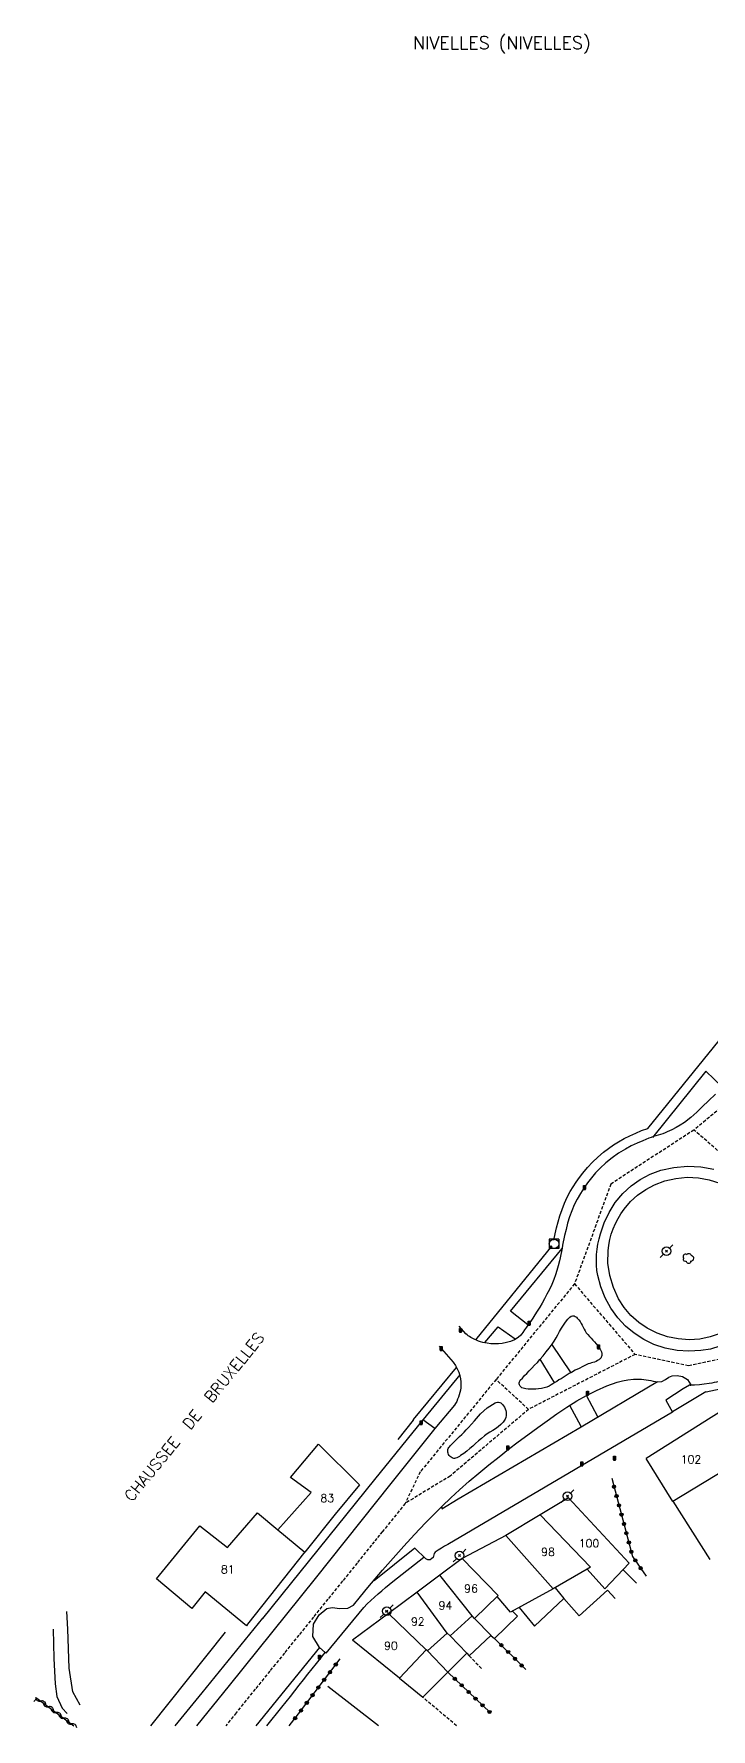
# Model space of a CAD drawing. Header units: millimetres. Extents: x 146998 to 148000, y 143999 to 145000.
# Drawn here: x 147399.7 to 147505.5, y 143999.5 to 144264.3 of the extents above; entities that cross this region are included whole.
import ezdxf
from ezdxf.enums import TextEntityAlignment as Align

# ---------------------------------------------------------------- set-up
doc = ezdxf.new("R2010")
doc.units = ezdxf.units.MM
doc.linetypes.add('DASHED', pattern=[0.75, 0.5, -0.25])
doc.layers.get('0').update_dxf_attribs({"linetype": 'CONTINUOUS'})
for name, color, linetype in [('W0001', 6, 'DASHED'), ('W0006', 2, 'CONTINUOUS'), ('W0008', 7, 'CONTINUOUS'), ('W0014', 7, 'CONTINUOUS'), ('W0017', 7, 'CONTINUOUS'), ('W0101', 7, 'CONTINUOUS'), ('W0104', 1, 'CONTINUOUS'), ('W0112', 1, 'DASHED'), ('W0300', 7, 'CONTINUOUS'), ('W0310', 3, 'CONTINUOUS'), ('W0323', 7, 'CONTINUOUS'), ('W0401', 7, 'CONTINUOUS'), ('W0420', 7, 'CONTINUOUS'), ('W0473', 7, 'CONTINUOUS'), ('W0980', 7, 'CONTINUOUS'), ('W0989', 7, 'CONTINUOUS'), ('W0991', 7, 'CONTINUOUS'), ('W1102', 7, 'CONTINUOUS')]:
    doc.layers.add(name, color=color, linetype=linetype)
doc.styles.get("Standard").update_dxf_attribs({"font": 'romans.shx', "width": 0.85})

# ---------------------------------------------------------------- blocks, each defined once
blk = doc.blocks.new('T401')
for p, q in [((-0.3, 0.3), (0, 0.3)), ((-0.3, -0.25), (-0.3, 0.3)), ((-0.3, 0.15), (0, 0.15)), ((-0.3, 0), (0, 0)), ((0, 0.3), (0, -0.25)), ((-0.3, -0.15), (0, -0.15)), ((-0.3, -0.25), (-0.3, -0.3)), ((-0.3, -0.3), (0, -0.3)), ((0, -0.3), (0, -0.25))]:
    blk.add_line(p, q)
blk = doc.blocks.new('T420')
for p, q in [((0.75, 0.75), (-0.75, 0.75)), ((-0.75, 0.75), (-0.75, -0.75)), ((0.75, 0.75), (0.75, -0.75)), ((0.75, -0.75), (-0.75, -0.75))]:
    blk.add_line(p, q)
blk.add_ellipse((0, 0), major_axis=(-0.53, 0.53), ratio=1, start_param=3.926991, end_param=10.210176)
blk = doc.blocks.new('T300')
for p, q in [((-0.8, 0.51), (-0.86, 0.34)), ((-0.86, 0.34), (-0.86, 0.17)), ((-0.86, 0.17), (-0.74, 0.06)), ((-0.69, 0.63), (-0.8, 0.51)), ((-0.8, -0.06), (-0.74, 0.06)), ((-0.74, 0.06), (-0.69, 0.11)), ((-0.57, 0.69), (-0.69, 0.63)), ((-0.46, 0.69), (-0.57, 0.69)), ((-0.29, 0.63), (-0.46, 0.69)), ((-0.29, 0.63), (-0.17, 0.74)), ((-0.23, 0.57), (-0.29, 0.63)), ((-0.17, 0.74), (-0.06, 0.8)), ((-0.06, 0.8), (0.06, 0.8)), ((0.06, 0.8), (0.23, 0.74)), ((0.23, 0.74), (0.34, 0.63)), ((0.34, 0.63), (0.4, 0.51)), ((0.46, 0.46), (0.34, 0.46)), ((0.4, 0.51), (0.4, 0.46)), ((0.57, 0.4), (0.46, 0.46)), ((0.57, 0.4), (0.69, 0.29)), ((0.69, 0.29), (0.74, 0.17)), ((0.74, 0.06), (0.69, -0.17)), ((0.74, 0.17), (0.74, 0.06)), ((-0.8, -0.17), (-0.8, -0.06)), ((-0.8, -0.23), (-0.8, -0.17)), ((-0.74, -0.34), (-0.8, -0.23)), ((-0.69, -0.4), (-0.74, -0.34)), ((-0.51, -0.46), (-0.69, -0.4)), ((-0.4, -0.46), (-0.51, -0.46)), ((-0.4, -0.46), (-0.34, -0.46)), ((-0.34, -0.46), (-0.34, -0.4)), ((-0.34, -0.51), (-0.34, -0.46)), ((-0.29, -0.63), (-0.34, -0.51)), ((-0.17, -0.74), (-0.29, -0.63)), ((-0.06, -0.8), (-0.17, -0.74)), ((0.06, -0.8), (-0.06, -0.8)), ((0.17, -0.74), (0.06, -0.8)), ((0.23, -0.69), (0.17, -0.74)), ((0.29, -0.46), (0.23, -0.46)), ((0.29, -0.63), (0.23, -0.69)), ((0.46, -0.4), (0.29, -0.46)), ((0.34, -0.51), (0.29, -0.63)), ((0.34, -0.51), (0.34, -0.46)), ((0.57, -0.34), (0.46, -0.4)), ((0.63, -0.29), (0.57, -0.34)), ((0.69, -0.17), (0.63, -0.29))]:
    blk.add_line(p, q)
blk = doc.blocks.new('T473')
for p, q in [((-0.166667, 0.166667), (0.166667, -0.166667)), ((-0.166667, -0.166667), (0.166667, 0.166667)), ((0.500001, 0.500001), (1.000002, 1.000002)), ((-1.000002, -1.000002), (-0.500001, -0.500001))]:
    blk.add_line(p, q)
blk.add_ellipse((0, 0), major_axis=(0.471405, 0.471405), ratio=1, start_param=5.4977871438, end_param=11.780972451)
blk = doc.blocks.new('t323o')
at = {"color": 0, "linetype": 'Continuous'}
for radius in [0.25, 0.15]:
    blk.add_circle((0, 0), radius, dxfattribs=at)
blk = doc.blocks.new('t310o')
at = {"color": 0, "linetype": 'Continuous'}
for centre, start, end in [((-0.5, 0.38), 216.8699, 323.1304), ((0.5, -0.37), 36.8699, 143.1303)]:
    blk.add_arc(centre, 0.625, start, end, dxfattribs=at)

msp = doc.modelspace()

# ---------------------------------------------------------------- linework, layer by layer
at = {"layer": 'W0001'}
for points in [[(147519.12, 144106.5), (147502.81, 144093.06)], [(147502.81, 144093.06), (147489.82, 144084.62), (147484.16, 144069.03)], [(147517.91, 144080.13), (147502.81, 144093.06)], [(147484.16, 144069.03), (147471.89, 144054.09)], [(147484.16, 144069.03), (147493.62, 144058.01)], [(147512, 144058.36), (147501.97, 144056.23), (147493.62, 144058.01)], [(147493.62, 144058.01), (147476.96, 144049.42)], [(147471.89, 144054.09), (147460.05, 144039.67), (147457.67, 144034.72)], [(147476.96, 144049.42), (147471.89, 144054.09)], [(147476.96, 144049.42), (147464.73, 144039.01), (147457.67, 144034.72)], [(147457.67, 144034.72), (147454.1, 144030.29), (147453.69, 144029.78), (147453.27, 144029.26), (147452.86, 144028.75), (147452.44, 144028.23), (147450.17, 144025.42), (147447.9, 144022.61), (147445.62, 144019.79), (147443.35, 144016.98), (147441.07, 144014.17), (147438.8, 144011.36), (147436.53, 144008.54), (147434.26, 144005.73), (147431.26, 144002.01), (147429.63, 144000)]]:
    msp.add_lwpolyline(points, dxfattribs=at)
at = {"layer": 'W0006'}
for points in [[(147462.31, 144046.41), (147455.44, 144037.83), (147443.61, 144023.02), (147430.15, 144006.29), (147425.09, 144000)], [(147444.29, 144012.2), (147434.33, 144000)]]:
    msp.add_lwpolyline(points, dxfattribs=at)
at = {"layer": 'W0008'}
for points in [[(147506.18, 144098.65), (147505.07, 144097.61), (147504.17, 144096.75), (147503.26, 144095.87), (147502.33, 144095.02), (147501.34, 144094.24), (147500.69, 144093.82), (147500.03, 144093.44), (147499.34, 144093.09), (147498.64, 144092.77), (147498.3, 144092.62), (147497.94, 144092.49), (147497.58, 144092.37), (147497.22, 144092.25), (147496.86, 144092.14), (147496.5, 144092.03), (147496.14, 144091.9), (147495.79, 144091.77), (147494.85, 144091.39), (147493.92, 144091), (147493, 144090.58), (147492.11, 144090.09), (147491.05, 144089.43), (147490.04, 144088.71), (147489.07, 144087.93), (147488.15, 144087.09), (147487.45, 144086.37), (147486.79, 144085.6), (147486.18, 144084.8), (147485.61, 144083.97), (147485.07, 144083.12), (147484.57, 144082.25), (147484.11, 144081.35), (147483.71, 144080.43), (147483.36, 144079.48), (147483.08, 144078.52), (147482.83, 144077.54), (147482.59, 144076.57), (147482.48, 144076.08), (147482.38, 144075.58), (147482.29, 144075.08), (147482.21, 144074.58), (147482.12, 144074.08), (147482.03, 144073.59), (147481.93, 144073.09), (147481.81, 144072.6), (147481.62, 144071.87), (147481.41, 144071.14), (147481.18, 144070.42), (147480.92, 144069.71), (147480.59, 144068.93), (147480.23, 144068.17), (147479.84, 144067.41), (147479.45, 144066.67), (147479.09, 144066.03), (147478.72, 144065.4), (147478.33, 144064.78), (147477.94, 144064.17), (147477.63, 144063.68), (147477.31, 144063.2), (147476.98, 144062.73), (147476.64, 144062.26), (147476.35, 144061.84), (147476.06, 144061.41), (147475.74, 144061), (147475.35, 144060.65), (147474.77, 144060.3), (147474.15, 144060.04), (147473.51, 144059.86), (147472.86, 144059.72), (147472.26, 144059.65), (147471.67, 144059.64), (147471.08, 144059.68), (147470.49, 144059.75), (147470.15, 144059.81), (147469.82, 144059.89), (147469.48, 144059.99), (147469.16, 144060.1), (147468.85, 144060.22), (147468.55, 144060.36), (147468.25, 144060.51), (147467.96, 144060.67), (147467.76, 144060.79), (147467.55, 144060.92), (147467.35, 144061.07), (147467.17, 144061.24), (147466.14, 144062.44)], [(147506.86, 144059.28), (147505.39, 144058.85), (147503.88, 144058.6), (147502.02, 144058.52), (147500.17, 144058.64), (147498.34, 144058.99), (147496.57, 144059.57), (147494.97, 144060.34), (147493.48, 144061.3), (147492.12, 144062.44), (147490.91, 144063.73), (147489.83, 144065.22), (147488.93, 144066.83), (147488.25, 144068.54), (147487.79, 144070.33), (147487.66, 144071.14), (147487.59, 144071.97), (147487.57, 144072.79), (147487.61, 144073.62), (147487.69, 144074.44), (147487.82, 144075.25), (147487.99, 144076.06), (147488.2, 144076.85), (147488.8, 144078.55), (147489.57, 144080.19), (147490.53, 144081.73), (147491.7, 144083.12), (147493, 144084.32), (147494.43, 144085.34), (147496, 144086.16), (147497.65, 144086.78), (147499.7, 144087.23), (147501.79, 144087.42), (147503.88, 144087.33), (147505.95, 144086.95)], [(147475.64, 144053.96), (147476, 144054.32), (147476.35, 144054.69), (147476.7, 144055.05), (147477.05, 144055.42), (147477.48, 144055.86), (147477.91, 144056.31), (147478.34, 144056.76), (147478.75, 144057.22), (147479.24, 144057.8), (147479.73, 144058.39), (147480.19, 144058.99), (147480.64, 144059.61), (147480.96, 144060.09), (147481.26, 144060.58), (147481.54, 144061.09), (147481.81, 144061.59), (147482.1, 144062.09), (147482.41, 144062.59), (147482.75, 144063.06), (147483.13, 144063.5), (147483.27, 144063.66), (147483.43, 144063.82), (147483.63, 144063.96), (147483.86, 144064.03), (147484.08, 144064.01), (147484.27, 144063.92), (147484.44, 144063.8), (147484.59, 144063.67), (147484.82, 144063.42), (147485.03, 144063.15), (147485.2, 144062.86), (147485.36, 144062.56), (147485.5, 144062.27), (147485.65, 144061.97), (147485.81, 144061.68), (147485.99, 144061.4), (147486.23, 144061.1), (147486.49, 144060.8), (147486.76, 144060.52), (147487.03, 144060.24), (147487.29, 144059.95), (147487.55, 144059.66), (147487.8, 144059.36), (147488.02, 144059.04), (147488.15, 144058.83), (147488.27, 144058.62), (147488.37, 144058.4), (147488.43, 144058.16), (147488.43, 144058), (147488.41, 144057.85), (147488.37, 144057.7), (147488.31, 144057.56), (147488.25, 144057.44), (147488.16, 144057.34), (147488.07, 144057.25), (147487.96, 144057.17), (147487.75, 144057.03), (147487.51, 144056.92), (147487.28, 144056.82), (147487.03, 144056.74), (147486.79, 144056.67), (147486.55, 144056.59), (147486.31, 144056.51), (147486.08, 144056.41), (147485.46, 144056.13), (147484.86, 144055.83), (147484.26, 144055.52), (147483.66, 144055.2), (147483.33, 144055.01), (147483.01, 144054.82), (147482.68, 144054.62), (147482.36, 144054.41), (147482.04, 144054.21), (147481.72, 144054.01), (147481.4, 144053.8), (147481.07, 144053.61), (147480.78, 144053.42), (147480.48, 144053.23), (147480.17, 144053.05), (147479.84, 144052.9), (147479.42, 144052.77), (147478.98, 144052.68), (147478.54, 144052.62), (147478.1, 144052.58), (147477.71, 144052.56), (147477.32, 144052.56), (147476.92, 144052.58), (147476.54, 144052.64), (147476.33, 144052.68), (147476.13, 144052.72), (147475.93, 144052.8), (147475.74, 144052.92), (147475.65, 144053.02), (147475.58, 144053.14), (147475.53, 144053.27), (147475.5, 144053.4), (147475.5, 144053.55), (147475.53, 144053.7), (147475.58, 144053.84), (147475.65, 144053.97)], [(147462.97, 144059.28), (147465.2, 144056.77), (147465.56, 144056.3), (147465.83, 144055.77), (147466.05, 144055.22), (147466.22, 144054.66), (147466.32, 144054.21), (147466.38, 144053.74), (147466.4, 144053.28), (147466.38, 144052.81), (147466.33, 144052.43), (147466.25, 144052.05), (147466.14, 144051.68), (147466.01, 144051.32), (147465.88, 144050.99), (147465.74, 144050.67), (147465.57, 144050.36), (147465.37, 144050.08), (147462.31, 144046.41), (147460.46, 144047.81), (147452.88, 144038.46), (147435.39, 144016.77)], [(147443.81, 144009.74), (147445.19, 144011.45), (147444.3, 144012.2), (147443.23, 144013.92), (147443.33, 144015.84), (147444.23, 144017.31), (147445.43, 144018.29), (147446.28, 144018.45), (147447.46, 144018.32), (147448.7, 144018.34), (147449.6, 144018.82), (147450.72, 144020.2), (147451.84, 144021.58), (147452.98, 144022.95), (147454.14, 144024.3), (147455.79, 144026.17), (147457.46, 144028.03), (147459.16, 144029.86), (147460.88, 144031.67), (147462.17, 144032.99), (147463.48, 144034.29), (147464.81, 144035.58), (147466.16, 144036.84), (147467.68, 144038.18), (147469.21, 144039.48), (147470.78, 144040.76), (147472.35, 144042.03), (147473.84, 144043.19), (147475.35, 144044.34), (147476.87, 144045.46), (147478.4, 144046.57), (147479.9, 144047.65), (147481.4, 144048.73), (147482.93, 144049.77), (147484.51, 144050.73), (147486.03, 144051.57), (147487.58, 144052.37), (147489.18, 144053.08), (147490.83, 144053.66), (147491.66, 144053.87), (147492.51, 144054.03), (147493.37, 144054.12), (147494.23, 144054.14), (147494.61, 144054.13), (147494.98, 144054.1), (147495.35, 144054.04), (147495.71, 144053.98), (147496.08, 144053.91), (147496.44, 144053.84), (147496.81, 144053.77), (147497.18, 144053.72), (147497.78, 144053.8), (147498.35, 144054.1), (147498.88, 144054.44), (147499.39, 144054.64), (147500.19, 144054.71), (147501.04, 144054.57), (147501.83, 144054.07), (147502.31, 144053.24), (147502.31, 144053.2), (147502.28, 144053.17), (147502.25, 144053.16), (147502.21, 144053.17)], [(147463.41, 144034.12), (147463.4, 144033.9), (147465.96, 144035.44), (147485.19, 144046.7), (147497.14, 144053.76)], [(147536.87, 144050.99), (147514.28, 144054.2), (147513.52, 144054.31), (147512.76, 144054.4), (147511.99, 144054.46), (147511.22, 144054.47), (147510.46, 144054.43), (147509.71, 144054.35), (147508.96, 144054.23), (147508.22, 144054.11), (147507.84, 144054.04), (147507.47, 144053.95), (147507.1, 144053.87), (147506.72, 144053.77), (147506.35, 144053.68), (147505.98, 144053.6), (147505.6, 144053.52), (147505.22, 144053.45), (147504.44, 144053.35), (147503.66, 144053.27), (147502.88, 144053.21), (147502.1, 144053.18), (147501.11, 144052.62)], [(147501.12, 144052.61), (147498.4, 144050.87), (147499.47, 144049.01), (147464.35, 144028.33), (147463.85, 144028.03), (147463.35, 144027.72), (147462.85, 144027.41), (147462.36, 144027.1), (147462.23, 144026.93), (147462.17, 144026.7), (147462.13, 144026.47), (147462.06, 144026.3), (147461.86, 144026.1), (147461.58, 144025.94), (147461.22, 144025.91), (147460.89, 144026.08), (147459.2, 144027.75), (147452.85, 144022.63)]]:
    msp.add_lwpolyline(points, dxfattribs=at)
msp.add_lwpolyline([(147464.72, 144043.71), (147465.07, 144044.08), (147465.43, 144044.44), (147465.79, 144044.8), (147466.16, 144045.16), (147466.52, 144045.51), (147466.89, 144045.87), (147467.24, 144046.23), (147467.59, 144046.6), (147468.51, 144047.64), (147469.46, 144048.7), (147470.52, 144049.68), (147471.75, 144050.43), (147471.91, 144050.5), (147472.09, 144050.54), (147472.28, 144050.55), (147472.46, 144050.52), (147472.65, 144050.43), (147472.81, 144050.3), (147472.94, 144050.15), (147473.05, 144049.99), (147473.19, 144049.76), (147473.31, 144049.52), (147473.4, 144049.26), (147473.45, 144048.99), (147473.47, 144048.72), (147473.47, 144048.44), (147473.43, 144048.15), (147473.32, 144047.89), (147473.02, 144047.44), (147472.65, 144047.04), (147472.24, 144046.7), (147471.8, 144046.39), (147471.37, 144046.12), (147470.93, 144045.86), (147470.49, 144045.58), (147470.08, 144045.27), (147469.62, 144044.88), (147469.16, 144044.49), (147468.7, 144044.09), (147468.25, 144043.69), (147467.78, 144043.29), (147467.31, 144042.91), (147466.83, 144042.54), (147466.33, 144042.19), (147466.15, 144042.07), (147465.96, 144041.94), (147465.75, 144041.84), (147465.53, 144041.78), (147465.41, 144041.76), (147465.28, 144041.77), (147465.15, 144041.8), (147465.04, 144041.85), (147464.86, 144041.95), (147464.7, 144042.07), (147464.57, 144042.21), (147464.46, 144042.38), (147464.38, 144042.56), (147464.34, 144042.75), (147464.33, 144042.94), (147464.36, 144043.13), (147464.41, 144043.3), (147464.49, 144043.45), (147464.59, 144043.59)], close=True, dxfattribs=at)
at = {"layer": 'W0014'}
for points in [[(147480.92, 144075.86), (147481.11, 144076.83), (147481.33, 144077.78), (147481.58, 144078.73), (147481.88, 144079.67), (147482.22, 144080.65), (147482.59, 144081.61), (147483.01, 144082.55), (147483.48, 144083.47), (147483.92, 144084.21), (147484.4, 144084.93), (147484.91, 144085.62), (147485.44, 144086.3), (147486.19, 144087.18), (147486.98, 144088.03), (147487.81, 144088.84), (147488.68, 144089.6), (147489.44, 144090.19), (147490.24, 144090.74), (147491.05, 144091.24), (147491.89, 144091.72), (147492.79, 144092.17), (147493.71, 144092.59), (147494.64, 144092.97), (147495.6, 144093.3), (147544.03, 144153)], [(147507.28, 144099.75), (147504.66, 144102.28), (147496.36, 144091.91)], [(147506.91, 144061.26), (147505.35, 144060.73), (147503.74, 144060.4), (147502.09, 144060.3), (147500.37, 144060.42), (147498.69, 144060.76), (147497.06, 144061.32), (147495.52, 144062.09), (147494.18, 144063.01), (147492.96, 144064.09), (147491.9, 144065.33), (147491.03, 144066.71), (147490.23, 144068.47), (147489.67, 144070.33), (147489.38, 144072.25), (147489.39, 144074.2), (147489.49, 144075.08), (147489.66, 144075.95), (147489.9, 144076.8), (147490.2, 144077.63), (147490.55, 144078.44), (147490.96, 144079.22), (147491.41, 144079.97), (147491.91, 144080.7), (147492.9, 144081.87), (147494.02, 144082.9), (147495.28, 144083.78), (147496.63, 144084.48), (147498.29, 144085.1), (147500.01, 144085.5), (147501.77, 144085.67), (147503.55, 144085.6), (147505.22, 144085.29), (147506.84, 144084.76)], [(147468.75, 144060.3), (147480.67, 144074.97)], [(147476.83, 144062.62), (147474.17, 144064.74), (147482.24, 144074.56)], [(147470.12, 144059.85), (147472.21, 144062.33), (147474.9, 144060.42)], [(147483.64, 144055.12), (147480.63, 144059.6)], [(147456.57, 144044.74), (147459.01, 144047.76), (147458.97, 144047.82), (147465.68, 144055.97)], [(147481.08, 144053.54), (147478.78, 144057.24)], [(147466.21, 144054.83), (147460.49, 144047.86)], [(147518.28, 144053.61), (147518.09, 144052.41), (147512.09, 144053.17), (147511.7, 144053.2), (147511.32, 144053.22), (147510.94, 144053.22), (147510.55, 144053.21), (147510.18, 144053.18), (147509.81, 144053.14), (147509.44, 144053.09), (147509.08, 144053.02), (147504.71, 144052.1)], [(147487.78, 144048.23), (147486.02, 144051.6)], [(147504.7, 144052.15), (147499.47, 144049.04)], [(147485.18, 144046.73), (147483.43, 144050.03)], [(147445.21, 144011.47), (147445.34, 144011.32), (147451.21, 144018.45), (147451.74, 144019.03), (147452.3, 144019.57), (147452.89, 144020.09), (147453.47, 144020.61), (147454.03, 144021.09), (147454.59, 144021.58), (147455.16, 144022.05), (147455.74, 144022.51), (147460.62, 144026.33)], [(147435.38, 144016.78), (147425.88, 144005.13), (147421.69, 144000)], [(147436.07, 144000), (147438.4, 144002.88), (147439.09, 144003.74), (147439.76, 144004.59), (147440.44, 144005.45), (147441.11, 144006.31), (147441.78, 144007.17), (147442.45, 144008.03), (147443.13, 144008.89), (147443.81, 144009.74)]]:
    msp.add_lwpolyline(points, dxfattribs=at)
at = {"layer": 'W0017'}
for points in [[(147406.88, 144003.19), (147405.75, 144005.29), (147405.17, 144008.98), (147404.95, 144015.11), (147404.8, 144017.82)], [(147402.65, 144015.06), (147402.76, 144010.5), (147402.98, 144006.52), (147403.26, 144004.54), (147404.05, 144002.76), (147404.87, 144001.91)]]:
    msp.add_lwpolyline(points, dxfattribs=at)
at = {"layer": 'W0101'}
for points in [[(147509.24, 144050.51), (147505.5, 144048.14)], [(147505.5, 144048.14), (147495.35, 144041.73)], [(147437.8, 144030.6), (147443, 144036.44), (147439.77, 144038.8), (147444.11, 144043.99), (147450.54, 144037.65)], [(147509.57, 144041.11), (147499.52, 144035.05), (147495.35, 144041.73)], [(147450.54, 144037.65), (147446.72, 144033.07), (147441.99, 144027.13)], [(147483.22, 144035.6), (147478.77, 144032.94)], [(147483.22, 144035.6), (147492.71, 144025.37), (147488.9, 144021.39), (147486.14, 144024.48)], [(147432.86, 144015.62), (147426.41, 144020.91), (147424.33, 144018.31), (147418.83, 144022.93), (147425.6, 144031.23), (147429.92, 144027.85), (147434.61, 144033.24), (147437.8, 144030.6)], [(147478.77, 144032.94), (147478.76, 144032.94), (147473.39, 144029.73), (147473.39, 144029.73)], [(147486.14, 144024.48), (147480.84, 144021.36), (147473.39, 144029.73)], [(147441.99, 144027.13), (147442, 144027.14), (147433.05, 144015.87)], [(147466.59, 144026.1), (147463.12, 144023.53)], [(147466.59, 144026.1), (147472.22, 144020.34)], [(147463.12, 144023.53), (147459.55, 144020.87)], [(147459.55, 144020.87), (147455.07, 144017.55)], [(147472.22, 144020.34), (147468.51, 144016.76), (147468.15, 144017.17)], [(147455.07, 144017.55), (147455.07, 144017.55), (147449.46, 144013.38)], [(147468.15, 144017.17), (147464.73, 144014.05), (147464.26, 144014.47)], [(147460.97, 144011.87), (147456.79, 144007.42), (147449.46, 144013.38)], [(147464.26, 144014.47), (147461.16, 144011.68), (147460.97, 144011.87)]]:
    msp.add_lwpolyline(points, dxfattribs=at)
at = {"layer": 'W0104'}
for points in [[(147505.34, 144025.96), (147499.59, 144035.1)], [(147473.39, 144029.73), (147466.59, 144026.1)], [(147493.82, 144022.25), (147491.73, 144024.35)], [(147480.84, 144021.36), (147474.15, 144017.73), (147472.05, 144020.17)], [(147475.49, 144018.45), (147477.89, 144015.57), (147482.46, 144019.88), (147482.47, 144019.88), (147484.9, 144017.17), (147489.29, 144021.18), (147490.51, 144019.85)], [(147481.12, 144021.52), (147482.47, 144019.88)], [(147433.05, 144015.87), (147432.86, 144015.62)], [(147456.79, 144007.42), (147460.42, 144004.44), (147467.32, 144011.34), (147467.71, 144010.93), (147471.07, 144014.1), (147471.66, 144013.64), (147475.26, 144017.14), (147474.44, 144017.88)], [(147471.1, 144014.08), (147468.51, 144016.76)], [(147467.32, 144011.34), (147464.73, 144014.05)], [(147461.16, 144011.68), (147464.35, 144008.37)]]:
    msp.add_lwpolyline(points, dxfattribs=at)
at = {"layer": 'W0112'}
for points in [[(147467.71, 144010.93), (147469.73, 144008.83)], [(147465.71, 144000), (147460.42, 144004.44)]]:
    msp.add_lwpolyline(points, dxfattribs=at)
at = {"layer": 'W0300'}
for points in [[(147429.54, 144014.59), (147417.87, 144000)], [(147453.53, 144000), (147445.61, 144006.14)]]:
    msp.add_lwpolyline(points, dxfattribs=at)
at = {"layer": 'W0310'}
msp.add_lwpolyline([(147399.65, 144003.77), (147400.1, 144004.32), (147405.91, 144000)], dxfattribs=at)
at = {"layer": 'W0323'}
for points in [[(147489.97, 144038.69), (147493.23, 144026.44), (147495.35, 144023.36)], [(147471.66, 144013.64), (147476.52, 144008.77)], [(147439.57, 144000), (147441.02, 144001.88), (147447.51, 144010.45)], [(147464.35, 144008.37), (147470.96, 144002.05)]]:
    msp.add_lwpolyline(points, dxfattribs=at)
at = {"layer": 'W1102'}
for points in [[(147478.77, 144032.94), (147486.63, 144024.76), (147486.14, 144024.48)], [(147437.8, 144030.6), (147441.99, 144027.12)], [(147468.15, 144017.17), (147463.12, 144023.53)], [(147464.25, 144014.46), (147459.55, 144020.87)], [(147455.07, 144017.55), (147460.97, 144011.87)]]:
    msp.add_lwpolyline(points, dxfattribs=at)

# ---------------------------------------------------------------- block references
at = {"layer": 'W0300'}
msp.add_blockref('T300', (147501.99, 144072.99), dxfattribs=at)
at = {"layer": 'W0310', "rotation": 323.3316974918909}
for p in [(147400.73, 144003.85), (147401.93, 144002.96), (147403.14, 144002.06), (147404.34, 144001.17), (147405.54, 144000.27)]:
    msp.add_blockref('t310o', p, dxfattribs=at)
at = {"layer": 'W0323'}
for p, rotation in [((147490.33, 144037.33), 284.9066697724394), ((147490.72, 144035.88), 284.9066697724394), ((147491.1, 144034.43), 284.9066697724394), ((147491.49, 144032.98), 284.9066697724394), ((147491.88, 144031.53), 284.9066697724394), ((147492.26, 144030.08), 284.9066697724394), ((147492.65, 144028.63), 284.9066697724394), ((147493.03, 144027.18), 284.9066697724394), ((147493.65, 144025.83), 304.5547885100357), ((147494.5, 144024.6), 304.5547885100357), ((147472.72, 144012.58), 315.008225297805), ((147473.78, 144011.52), 315.008225297805), ((147474.84, 144010.46), 315.008225297805), ((147445.93, 144008.36), 52.86039437314569), ((147446.83, 144009.55), 52.86039437314569), ((147475.9, 144009.4), 315.008225297805), ((147444.11, 144005.97), 52.86039437314569), ((147445.02, 144007.16), 52.86039437314569), ((147465.44, 144007.34), 316.2677344836015), ((147466.52, 144006.3), 316.2677344836015), ((147467.6, 144005.26), 316.2677344836015), ((147441.4, 144002.38), 52.86039437314569), ((147442.3, 144003.57), 52.86039437314569), ((147443.21, 144004.77), 52.86039437314569), ((147468.69, 144004.23), 316.2677344836015), ((147469.77, 144003.19), 316.2677344836015), ((147440.49, 144001.19), 52.33733220507495), ((147470.86, 144002.15), 316.2677344836015)]:
    msp.add_blockref('t323o', p, dxfattribs=dict(at, rotation=rotation))
at = {"layer": 'W0401'}
for p in [(147485.85, 144084.09), (147466.47, 144061.77), (147477.23, 144062.9), (147463.47, 144058.92), (147488.04, 144059.19), (147486.3, 144051.93), (147486.35, 144051.94), (147460.32, 144047.35), (147473.88, 144043.41), (147485.44, 144040.91), (147490.57, 144041.79), (147444.43, 144010.7)]:
    msp.add_blockref('T401', p, dxfattribs=at)
at = {"layer": 'W0420'}
msp.add_blockref('T420', (147480.96, 144075.28), dxfattribs=at)
at = {"layer": 'W0473'}
for p in [(147498.54, 144074.15), (147483.05, 144035.87), (147466.18, 144026.58), (147454.8, 144017.89)]:
    msp.add_blockref('T473', p, dxfattribs=at)

# ---------------------------------------------------------------- texts
at = {"layer": 'W0980'}
msp.add_text('NIVELLES (NIVELLES)', height=2, dxfattribs=at).set_placement((147472.78, 144262.77), align=Align.MIDDLE)
at = {"layer": 'W0989'}
msp.add_text('CHAUSSEE  DE  BRUXELLES  ', height=1.75, rotation=50.9841, dxfattribs=at).set_placement((147414.99, 144034.87))
at = {"layer": 'W0991'}
for s, p in [('102', (147502.36, 144041.6)), ('83', (147445.51, 144035.56)), ('100', (147486.42, 144028.5)), ('98', (147480.01, 144027.15)), ('81', (147429.95, 144024.43)), ('96', (147467.97, 144021.43)), ('94', (147463.98, 144018.79)), ('92', (147459.66, 144016.27)), ('90', (147455.45, 144012.49))]:
    msp.add_text(s, height=1.25, dxfattribs=at).set_placement(p, align=Align.MIDDLE_CENTER)

doc.saveas('drawing.dxf')
